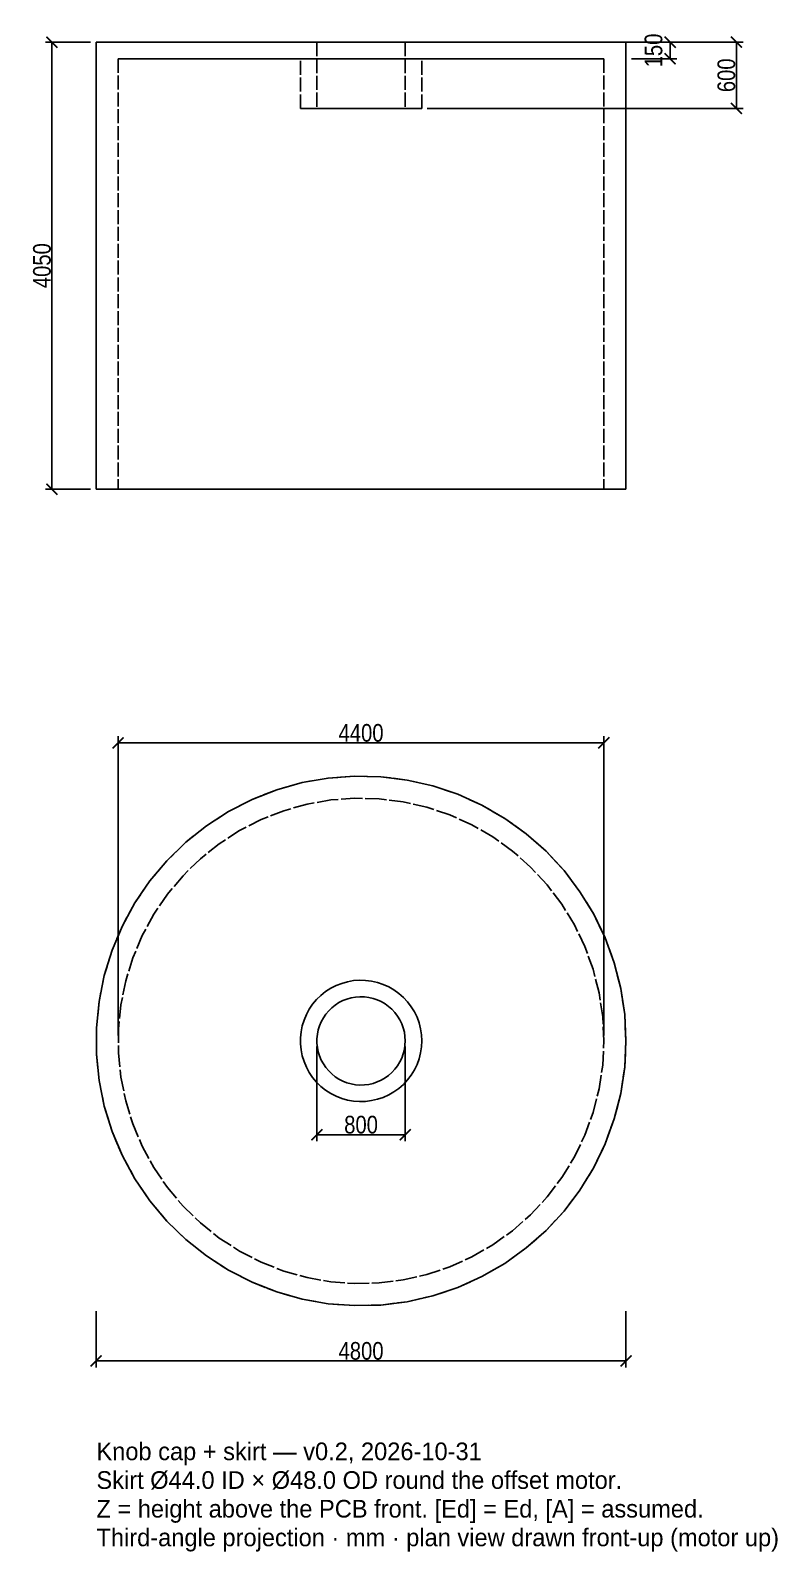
# Model space of a CAD drawing. Header units: millimetres. Extents: x -30 to 118, y -46 to 92.
# Drawn here: x -29.9 to 37.7, y -46.3 to 91.6 of the extents above; entities that cross this region are included whole.
import ezdxf

# ---------------------------------------------------------------- set-up
doc = ezdxf.new("R2010")
doc.units = ezdxf.units.MM
doc.linetypes.add('DASHED', pattern=[1.524, 1.27, -0.254])
for name, color, linetype in [('DIMS', 3, 'CONTINUOUS'), ('HIDDEN', 8, 'DASHED'), ('TEXT', 7, 'CONTINUOUS'), ('VISIBLE', 7, 'CONTINUOUS')]:
    doc.layers.add(name, color=color, linetype=linetype)
doc.styles.add('OpenSansCondensed-Light', font='OpenSansCondensed-Light.ttf')
doc.dimstyles.new('EZDXF', dxfattribs={"dimtxt": 0.25, "dimasz": 0.175, "dimexe": 0.375, "dimexo": 0.125, "dimgap": 0.1, "dimtad": 1, "dimlfac": 100, "dimzin": 12, "dimdsep": 46, "dimtxsty": 'OpenSansCondensed-Light', "dimblk": 'ARCHTICK', "dimcen": 2.5, "dimazin": 3, "dimtfac": 0.5, "dimtmove": 2, "dimatfit": 3})

# ---------------------------------------------------------------- blocks, each defined once
blk = doc.blocks.new('_ARCHTICK')
at = {"color": 0, "linetype": 'BYBLOCK', "const_width": 0.15}
blk.add_lwpolyline([(-0.5, -0.5), (0.5, 0.5)], dxfattribs=at)

msp = doc.modelspace()

# ---------------------------------------------------------------- linework, layer by layer
at = {"layer": 'HIDDEN'}
for points in [[(-24, 90.49254), (-23.2381, 90.49254), (-22.47619, 90.49254), (-21.71429, 90.49254), (-20.95238, 90.49254), (-20.19048, 90.49254), (-19.42857, 90.49254), (-18.66667, 90.49254), (-17.90476, 90.49254), (-17.14286, 90.49254), (-16.38095, 90.49254), (-15.61905, 90.49254), (-14.85714, 90.49254), (-14.09524, 90.49254), (-13.33333, 90.49254), (-12.57143, 90.49254), (-11.80952, 90.49254), (-11.04762, 90.49254), (-10.28571, 90.49254), (-9.52381, 90.49254), (-8.7619, 90.49254), (-8, 90.49254), (-7.2381, 90.49254), (-6.47619, 90.49254), (-5.71429, 90.49254), (-4.95238, 90.49254), (-4.19048, 90.49254), (-3.42857, 90.49254), (-2.66667, 90.49254), (-1.90476, 90.49254), (-1.14286, 90.49254), (-0.38095, 90.49254), (0.38095, 90.49254), (1.14286, 90.49254), (1.90476, 90.49254), (2.66667, 90.49254), (3.42857, 90.49254), (4.19048, 90.49254), (4.95238, 90.49254), (5.71429, 90.49254), (6.47619, 90.49254), (7.2381, 90.49254), (8, 90.49254), (8.7619, 90.49254), (9.52381, 90.49254), (10.28571, 90.49254), (11.04762, 90.49254), (11.80952, 90.49254), (12.57143, 90.49254), (13.33333, 90.49254), (14.09524, 90.49254), (14.85714, 90.49254), (15.61905, 90.49254), (16.38095, 90.49254), (17.14286, 90.49254), (17.90476, 90.49254), (18.66667, 90.49254), (19.42857, 90.49254), (20.19048, 90.49254), (20.95238, 90.49254), (21.71429, 90.49254), (22.47619, 90.49254), (23.2381, 90.49254), (24, 90.49254)], [(4, 90.49254), (3.87302, 90.49254), (3.74603, 90.49254), (3.61905, 90.49254), (3.49206, 90.49254), (3.36508, 90.49254), (3.2381, 90.49254), (3.11111, 90.49254), (2.98413, 90.49254), (2.85714, 90.49254), (2.73016, 90.49254), (2.60317, 90.49254), (2.47619, 90.49254), (2.34921, 90.49254), (2.22222, 90.49254), (2.09524, 90.49254), (1.96825, 90.49254), (1.84127, 90.49254), (1.71429, 90.49254), (1.5873, 90.49254), (1.46032, 90.49254), (1.33333, 90.49254), (1.20635, 90.49254), (1.07937, 90.49254), (0.95238, 90.49254), (0.8254, 90.49254), (0.69841, 90.49254), (0.57143, 90.49254), (0.44444, 90.49254), (0.31746, 90.49254), (0.19048, 90.49254), (0.06349, 90.49254), (-0.06349, 90.49254), (-0.19048, 90.49254), (-0.31746, 90.49254), (-0.44444, 90.49254), (-0.57143, 90.49254), (-0.69841, 90.49254), (-0.8254, 90.49254), (-0.95238, 90.49254), (-1.07937, 90.49254), (-1.20635, 90.49254), (-1.33333, 90.49254), (-1.46032, 90.49254), (-1.5873, 90.49254), (-1.71429, 90.49254), (-1.84127, 90.49254), (-1.96825, 90.49254), (-2.09524, 90.49254), (-2.22222, 90.49254), (-2.34921, 90.49254), (-2.47619, 90.49254), (-2.60317, 90.49254), (-2.73016, 90.49254), (-2.85714, 90.49254), (-2.98413, 90.49254), (-3.11111, 90.49254), (-3.2381, 90.49254), (-3.36508, 90.49254), (-3.49206, 90.49254), (-3.61905, 90.49254), (-3.74603, 90.49254), (-3.87302, 90.49254), (-4, 90.49254)], [(-4, 90.49254), (-3.87302, 90.49254), (-3.74603, 90.49254), (-3.61905, 90.49254), (-3.49206, 90.49254), (-3.36508, 90.49254), (-3.2381, 90.49254), (-3.11111, 90.49254), (-2.98413, 90.49254), (-2.85714, 90.49254), (-2.73016, 90.49254), (-2.60317, 90.49254), (-2.47619, 90.49254), (-2.34921, 90.49254), (-2.22222, 90.49254), (-2.09524, 90.49254), (-1.96825, 90.49254), (-1.84127, 90.49254), (-1.71429, 90.49254), (-1.5873, 90.49254), (-1.46032, 90.49254), (-1.33333, 90.49254), (-1.20635, 90.49254), (-1.07937, 90.49254), (-0.95238, 90.49254), (-0.8254, 90.49254), (-0.69841, 90.49254), (-0.57143, 90.49254), (-0.44444, 90.49254), (-0.31746, 90.49254), (-0.19048, 90.49254), (-0.06349, 90.49254), (0.06349, 90.49254), (0.19048, 90.49254), (0.31746, 90.49254), (0.44444, 90.49254), (0.57143, 90.49254), (0.69841, 90.49254), (0.8254, 90.49254), (0.95238, 90.49254), (1.07937, 90.49254), (1.20635, 90.49254), (1.33333, 90.49254), (1.46032, 90.49254), (1.5873, 90.49254), (1.71429, 90.49254), (1.84127, 90.49254), (1.96825, 90.49254), (2.09524, 90.49254), (2.22222, 90.49254), (2.34921, 90.49254), (2.47619, 90.49254), (2.60317, 90.49254), (2.73016, 90.49254), (2.85714, 90.49254), (2.98413, 90.49254), (3.11111, 90.49254), (3.2381, 90.49254), (3.36508, 90.49254), (3.49206, 90.49254), (3.61905, 90.49254), (3.74603, 90.49254), (3.87302, 90.49254), (4, 90.49254)], [(-4, 90.49254), (-4, 84.49254)], [(4, 90.49254), (4, 84.49254)], [(22, 88.99254), (21.30159, 88.99254), (20.60317, 88.99254), (19.90476, 88.99254), (19.20635, 88.99254), (18.50794, 88.99254), (17.80952, 88.99254), (17.11111, 88.99254), (16.4127, 88.99254), (15.71429, 88.99254), (15.01587, 88.99254), (14.31746, 88.99254), (13.61905, 88.99254), (12.92063, 88.99254), (12.22222, 88.99254), (11.52381, 88.99254), (10.8254, 88.99254), (10.12698, 88.99254), (9.42857, 88.99254), (8.73016, 88.99254), (8.03175, 88.99254), (7.33333, 88.99254), (6.63492, 88.99254), (5.93651, 88.99254), (5.2381, 88.99254), (4.53968, 88.99254), (3.84127, 88.99254), (3.14286, 88.99254), (2.44444, 88.99254), (1.74603, 88.99254), (1.04762, 88.99254), (0.34921, 88.99254), (-0.34921, 88.99254), (-1.04762, 88.99254), (-1.74603, 88.99254), (-2.44444, 88.99254), (-3.14286, 88.99254), (-3.84127, 88.99254), (-4.53968, 88.99254), (-5.2381, 88.99254), (-5.93651, 88.99254), (-6.63492, 88.99254), (-7.33333, 88.99254), (-8.03175, 88.99254), (-8.73016, 88.99254), (-9.42857, 88.99254), (-10.12698, 88.99254), (-10.8254, 88.99254), (-11.52381, 88.99254), (-12.22222, 88.99254), (-12.92063, 88.99254), (-13.61905, 88.99254), (-14.31746, 88.99254), (-15.01587, 88.99254), (-15.71429, 88.99254), (-16.4127, 88.99254), (-17.11111, 88.99254), (-17.80952, 88.99254), (-18.50794, 88.99254), (-19.20635, 88.99254), (-19.90476, 88.99254), (-20.60317, 88.99254), (-21.30159, 88.99254), (-22, 88.99254)], [(-22, 88.99254), (-21.30159, 88.99254), (-20.60317, 88.99254), (-19.90476, 88.99254), (-19.20635, 88.99254), (-18.50794, 88.99254), (-17.80952, 88.99254), (-17.11111, 88.99254), (-16.4127, 88.99254), (-15.71429, 88.99254), (-15.01587, 88.99254), (-14.31746, 88.99254), (-13.61905, 88.99254), (-12.92063, 88.99254), (-12.22222, 88.99254), (-11.52381, 88.99254), (-10.8254, 88.99254), (-10.12698, 88.99254), (-9.42857, 88.99254), (-8.73016, 88.99254), (-8.03175, 88.99254), (-7.33333, 88.99254), (-6.63492, 88.99254), (-5.93651, 88.99254), (-5.2381, 88.99254), (-4.53968, 88.99254), (-3.84127, 88.99254), (-3.14286, 88.99254), (-2.44444, 88.99254), (-1.74603, 88.99254), (-1.04762, 88.99254), (-0.34921, 88.99254), (0.34921, 88.99254), (1.04762, 88.99254), (1.74603, 88.99254), (2.44444, 88.99254), (3.14286, 88.99254), (3.84127, 88.99254), (4.53968, 88.99254), (5.2381, 88.99254), (5.93651, 88.99254), (6.63492, 88.99254), (7.33333, 88.99254), (8.03175, 88.99254), (8.73016, 88.99254), (9.42857, 88.99254), (10.12698, 88.99254), (10.8254, 88.99254), (11.52381, 88.99254), (12.22222, 88.99254), (12.92063, 88.99254), (13.61905, 88.99254), (14.31746, 88.99254), (15.01587, 88.99254), (15.71429, 88.99254), (16.4127, 88.99254), (17.11111, 88.99254), (17.80952, 88.99254), (18.50794, 88.99254), (19.20635, 88.99254), (19.90476, 88.99254), (20.60317, 88.99254), (21.30159, 88.99254), (22, 88.99254)], [(-22, 88.99254), (-22, 49.99254)], [(5.5, 88.99254), (5.3254, 88.99254), (5.15079, 88.99254), (4.97619, 88.99254), (4.80159, 88.99254), (4.62698, 88.99254), (4.45238, 88.99254), (4.27778, 88.99254), (4.10317, 88.99254), (3.92857, 88.99254), (3.75397, 88.99254), (3.57937, 88.99254), (3.40476, 88.99254), (3.23016, 88.99254), (3.05556, 88.99254), (2.88095, 88.99254), (2.70635, 88.99254), (2.53175, 88.99254), (2.35714, 88.99254), (2.18254, 88.99254), (2.00794, 88.99254), (1.83333, 88.99254), (1.65873, 88.99254), (1.48413, 88.99254), (1.30952, 88.99254), (1.13492, 88.99254), (0.96032, 88.99254), (0.78571, 88.99254), (0.61111, 88.99254), (0.43651, 88.99254), (0.2619, 88.99254), (0.0873, 88.99254), (-0.0873, 88.99254), (-0.2619, 88.99254), (-0.43651, 88.99254), (-0.61111, 88.99254), (-0.78571, 88.99254), (-0.96032, 88.99254), (-1.13492, 88.99254), (-1.30952, 88.99254), (-1.48413, 88.99254), (-1.65873, 88.99254), (-1.83333, 88.99254), (-2.00794, 88.99254), (-2.18254, 88.99254), (-2.35714, 88.99254), (-2.53175, 88.99254), (-2.70635, 88.99254), (-2.88095, 88.99254), (-3.05556, 88.99254), (-3.23016, 88.99254), (-3.40476, 88.99254), (-3.57937, 88.99254), (-3.75397, 88.99254), (-3.92857, 88.99254), (-4.10317, 88.99254), (-4.27778, 88.99254), (-4.45238, 88.99254), (-4.62698, 88.99254), (-4.80159, 88.99254), (-4.97619, 88.99254), (-5.15079, 88.99254), (-5.3254, 88.99254), (-5.5, 88.99254)], [(-5.5, 88.99254), (-5.3254, 88.99254), (-5.15079, 88.99254), (-4.97619, 88.99254), (-4.80159, 88.99254), (-4.62698, 88.99254), (-4.45238, 88.99254), (-4.27778, 88.99254), (-4.10317, 88.99254), (-3.92857, 88.99254), (-3.75397, 88.99254), (-3.57937, 88.99254), (-3.40476, 88.99254), (-3.23016, 88.99254), (-3.05556, 88.99254), (-2.88095, 88.99254), (-2.70635, 88.99254), (-2.53175, 88.99254), (-2.35714, 88.99254), (-2.18254, 88.99254), (-2.00794, 88.99254), (-1.83333, 88.99254), (-1.65873, 88.99254), (-1.48413, 88.99254), (-1.30952, 88.99254), (-1.13492, 88.99254), (-0.96032, 88.99254), (-0.78571, 88.99254), (-0.61111, 88.99254), (-0.43651, 88.99254), (-0.2619, 88.99254), (-0.0873, 88.99254), (0.0873, 88.99254), (0.2619, 88.99254), (0.43651, 88.99254), (0.61111, 88.99254), (0.78571, 88.99254), (0.96032, 88.99254), (1.13492, 88.99254), (1.30952, 88.99254), (1.48413, 88.99254), (1.65873, 88.99254), (1.83333, 88.99254), (2.00794, 88.99254), (2.18254, 88.99254), (2.35714, 88.99254), (2.53175, 88.99254), (2.70635, 88.99254), (2.88095, 88.99254), (3.05556, 88.99254), (3.23016, 88.99254), (3.40476, 88.99254), (3.57937, 88.99254), (3.75397, 88.99254), (3.92857, 88.99254), (4.10317, 88.99254), (4.27778, 88.99254), (4.45238, 88.99254), (4.62698, 88.99254), (4.80159, 88.99254), (4.97619, 88.99254), (5.15079, 88.99254), (5.3254, 88.99254), (5.5, 88.99254)], [(-5.5, 84.49254), (-5.5, 88.99254)], [(5.5, 84.49254), (5.5, 88.99254)], [(22, 88.99254), (22, 49.99254)], [(5.5, 84.49254), (5.3254, 84.49254), (5.15079, 84.49254), (4.97619, 84.49254), (4.80159, 84.49254), (4.62698, 84.49254), (4.45238, 84.49254), (4.27778, 84.49254), (4.10317, 84.49254), (3.92857, 84.49254), (3.75397, 84.49254), (3.57937, 84.49254), (3.40476, 84.49254), (3.23016, 84.49254), (3.05556, 84.49254), (2.88095, 84.49254), (2.70635, 84.49254), (2.53175, 84.49254), (2.35714, 84.49254), (2.18254, 84.49254), (2.00794, 84.49254), (1.83333, 84.49254), (1.65873, 84.49254), (1.48413, 84.49254), (1.30952, 84.49254), (1.13492, 84.49254), (0.96032, 84.49254), (0.78571, 84.49254), (0.61111, 84.49254), (0.43651, 84.49254), (0.2619, 84.49254), (0.0873, 84.49254), (-0.0873, 84.49254), (-0.2619, 84.49254), (-0.43651, 84.49254), (-0.61111, 84.49254), (-0.78571, 84.49254), (-0.96032, 84.49254), (-1.13492, 84.49254), (-1.30952, 84.49254), (-1.48413, 84.49254), (-1.65873, 84.49254), (-1.83333, 84.49254), (-2.00794, 84.49254), (-2.18254, 84.49254), (-2.35714, 84.49254), (-2.53175, 84.49254), (-2.70635, 84.49254), (-2.88095, 84.49254), (-3.05556, 84.49254), (-3.23016, 84.49254), (-3.40476, 84.49254), (-3.57937, 84.49254), (-3.75397, 84.49254), (-3.92857, 84.49254), (-4.10317, 84.49254), (-4.27778, 84.49254), (-4.45238, 84.49254), (-4.62698, 84.49254), (-4.80159, 84.49254), (-4.97619, 84.49254), (-5.15079, 84.49254), (-5.3254, 84.49254), (-5.5, 84.49254)], [(-5.5, 84.49254), (-5.3254, 84.49254), (-5.15079, 84.49254), (-4.97619, 84.49254), (-4.80159, 84.49254), (-4.62698, 84.49254), (-4.45238, 84.49254), (-4.27778, 84.49254), (-4.10317, 84.49254), (-3.92857, 84.49254), (-3.75397, 84.49254), (-3.57937, 84.49254), (-3.40476, 84.49254), (-3.23016, 84.49254), (-3.05556, 84.49254), (-2.88095, 84.49254), (-2.70635, 84.49254), (-2.53175, 84.49254), (-2.35714, 84.49254), (-2.18254, 84.49254), (-2.00794, 84.49254), (-1.83333, 84.49254), (-1.65873, 84.49254), (-1.48413, 84.49254), (-1.30952, 84.49254), (-1.13492, 84.49254), (-0.96032, 84.49254), (-0.78571, 84.49254), (-0.61111, 84.49254), (-0.43651, 84.49254), (-0.2619, 84.49254), (-0.0873, 84.49254), (0.0873, 84.49254), (0.2619, 84.49254), (0.43651, 84.49254), (0.61111, 84.49254), (0.78571, 84.49254), (0.96032, 84.49254), (1.13492, 84.49254), (1.30952, 84.49254), (1.48413, 84.49254), (1.65873, 84.49254), (1.83333, 84.49254), (2.00794, 84.49254), (2.18254, 84.49254), (2.35714, 84.49254), (2.53175, 84.49254), (2.70635, 84.49254), (2.88095, 84.49254), (3.05556, 84.49254), (3.23016, 84.49254), (3.40476, 84.49254), (3.57937, 84.49254), (3.75397, 84.49254), (3.92857, 84.49254), (4.10317, 84.49254), (4.27778, 84.49254), (4.45238, 84.49254), (4.62698, 84.49254), (4.80159, 84.49254), (4.97619, 84.49254), (5.15079, 84.49254), (5.3254, 84.49254), (5.5, 84.49254)], [(4, 84.49254), (3.87302, 84.49254), (3.74603, 84.49254), (3.61905, 84.49254), (3.49206, 84.49254), (3.36508, 84.49254), (3.2381, 84.49254), (3.11111, 84.49254), (2.98413, 84.49254), (2.85714, 84.49254), (2.73016, 84.49254), (2.60317, 84.49254), (2.47619, 84.49254), (2.34921, 84.49254), (2.22222, 84.49254), (2.09524, 84.49254), (1.96825, 84.49254), (1.84127, 84.49254), (1.71429, 84.49254), (1.5873, 84.49254), (1.46032, 84.49254), (1.33333, 84.49254), (1.20635, 84.49254), (1.07937, 84.49254), (0.95238, 84.49254), (0.8254, 84.49254), (0.69841, 84.49254), (0.57143, 84.49254), (0.44444, 84.49254), (0.31746, 84.49254), (0.19048, 84.49254), (0.06349, 84.49254), (-0.06349, 84.49254), (-0.19048, 84.49254), (-0.31746, 84.49254), (-0.44444, 84.49254), (-0.57143, 84.49254), (-0.69841, 84.49254), (-0.8254, 84.49254), (-0.95238, 84.49254), (-1.07937, 84.49254), (-1.20635, 84.49254), (-1.33333, 84.49254), (-1.46032, 84.49254), (-1.5873, 84.49254), (-1.71429, 84.49254), (-1.84127, 84.49254), (-1.96825, 84.49254), (-2.09524, 84.49254), (-2.22222, 84.49254), (-2.34921, 84.49254), (-2.47619, 84.49254), (-2.60317, 84.49254), (-2.73016, 84.49254), (-2.85714, 84.49254), (-2.98413, 84.49254), (-3.11111, 84.49254), (-3.2381, 84.49254), (-3.36508, 84.49254), (-3.49206, 84.49254), (-3.61905, 84.49254), (-3.74603, 84.49254), (-3.87302, 84.49254), (-4, 84.49254)], [(-4, 84.49254), (-3.87302, 84.49254), (-3.74603, 84.49254), (-3.61905, 84.49254), (-3.49206, 84.49254), (-3.36508, 84.49254), (-3.2381, 84.49254), (-3.11111, 84.49254), (-2.98413, 84.49254), (-2.85714, 84.49254), (-2.73016, 84.49254), (-2.60317, 84.49254), (-2.47619, 84.49254), (-2.34921, 84.49254), (-2.22222, 84.49254), (-2.09524, 84.49254), (-1.96825, 84.49254), (-1.84127, 84.49254), (-1.71429, 84.49254), (-1.5873, 84.49254), (-1.46032, 84.49254), (-1.33333, 84.49254), (-1.20635, 84.49254), (-1.07937, 84.49254), (-0.95238, 84.49254), (-0.8254, 84.49254), (-0.69841, 84.49254), (-0.57143, 84.49254), (-0.44444, 84.49254), (-0.31746, 84.49254), (-0.19048, 84.49254), (-0.06349, 84.49254), (0.06349, 84.49254), (0.19048, 84.49254), (0.31746, 84.49254), (0.44444, 84.49254), (0.57143, 84.49254), (0.69841, 84.49254), (0.8254, 84.49254), (0.95238, 84.49254), (1.07937, 84.49254), (1.20635, 84.49254), (1.33333, 84.49254), (1.46032, 84.49254), (1.5873, 84.49254), (1.71429, 84.49254), (1.84127, 84.49254), (1.96825, 84.49254), (2.09524, 84.49254), (2.22222, 84.49254), (2.34921, 84.49254), (2.47619, 84.49254), (2.60317, 84.49254), (2.73016, 84.49254), (2.85714, 84.49254), (2.98413, 84.49254), (3.11111, 84.49254), (3.2381, 84.49254), (3.36508, 84.49254), (3.49206, 84.49254), (3.61905, 84.49254), (3.74603, 84.49254), (3.87302, 84.49254), (4, 84.49254)], [(-24, 49.99254), (-23.2381, 49.99254), (-22.47619, 49.99254), (-21.71429, 49.99254), (-20.95238, 49.99254), (-20.19048, 49.99254), (-19.42857, 49.99254), (-18.66667, 49.99254), (-17.90476, 49.99254), (-17.14286, 49.99254), (-16.38095, 49.99254), (-15.61905, 49.99254), (-14.85714, 49.99254), (-14.09524, 49.99254), (-13.33333, 49.99254), (-12.57143, 49.99254), (-11.80952, 49.99254), (-11.04762, 49.99254), (-10.28571, 49.99254), (-9.52381, 49.99254), (-8.7619, 49.99254), (-8, 49.99254), (-7.2381, 49.99254), (-6.47619, 49.99254), (-5.71429, 49.99254), (-4.95238, 49.99254), (-4.19048, 49.99254), (-3.42857, 49.99254), (-2.66667, 49.99254), (-1.90476, 49.99254), (-1.14286, 49.99254), (-0.38095, 49.99254), (0.38095, 49.99254), (1.14286, 49.99254), (1.90476, 49.99254), (2.66667, 49.99254), (3.42857, 49.99254), (4.19048, 49.99254), (4.95238, 49.99254), (5.71429, 49.99254), (6.47619, 49.99254), (7.2381, 49.99254), (8, 49.99254), (8.7619, 49.99254), (9.52381, 49.99254), (10.28571, 49.99254), (11.04762, 49.99254), (11.80952, 49.99254), (12.57143, 49.99254), (13.33333, 49.99254), (14.09524, 49.99254), (14.85714, 49.99254), (15.61905, 49.99254), (16.38095, 49.99254), (17.14286, 49.99254), (17.90476, 49.99254), (18.66667, 49.99254), (19.42857, 49.99254), (20.19048, 49.99254), (20.95238, 49.99254), (21.71429, 49.99254), (22.47619, 49.99254), (23.2381, 49.99254), (24, 49.99254)], [(22, 49.99254), (21.30159, 49.99254), (20.60317, 49.99254), (19.90476, 49.99254), (19.20635, 49.99254), (18.50794, 49.99254), (17.80952, 49.99254), (17.11111, 49.99254), (16.4127, 49.99254), (15.71429, 49.99254), (15.01587, 49.99254), (14.31746, 49.99254), (13.61905, 49.99254), (12.92063, 49.99254), (12.22222, 49.99254), (11.52381, 49.99254), (10.8254, 49.99254), (10.12698, 49.99254), (9.42857, 49.99254), (8.73016, 49.99254), (8.03175, 49.99254), (7.33333, 49.99254), (6.63492, 49.99254), (5.93651, 49.99254), (5.2381, 49.99254), (4.53968, 49.99254), (3.84127, 49.99254), (3.14286, 49.99254), (2.44444, 49.99254), (1.74603, 49.99254), (1.04762, 49.99254), (0.34921, 49.99254), (-0.34921, 49.99254), (-1.04762, 49.99254), (-1.74603, 49.99254), (-2.44444, 49.99254), (-3.14286, 49.99254), (-3.84127, 49.99254), (-4.53968, 49.99254), (-5.2381, 49.99254), (-5.93651, 49.99254), (-6.63492, 49.99254), (-7.33333, 49.99254), (-8.03175, 49.99254), (-8.73016, 49.99254), (-9.42857, 49.99254), (-10.12698, 49.99254), (-10.8254, 49.99254), (-11.52381, 49.99254), (-12.22222, 49.99254), (-12.92063, 49.99254), (-13.61905, 49.99254), (-14.31746, 49.99254), (-15.01587, 49.99254), (-15.71429, 49.99254), (-16.4127, 49.99254), (-17.11111, 49.99254), (-17.80952, 49.99254), (-18.50794, 49.99254), (-19.20635, 49.99254), (-19.90476, 49.99254), (-20.60317, 49.99254), (-21.30159, 49.99254), (-22, 49.99254)], [(-22, 49.99254), (-21.30159, 49.99254), (-20.60317, 49.99254), (-19.90476, 49.99254), (-19.20635, 49.99254), (-18.50794, 49.99254), (-17.80952, 49.99254), (-17.11111, 49.99254), (-16.4127, 49.99254), (-15.71429, 49.99254), (-15.01587, 49.99254), (-14.31746, 49.99254), (-13.61905, 49.99254), (-12.92063, 49.99254), (-12.22222, 49.99254), (-11.52381, 49.99254), (-10.8254, 49.99254), (-10.12698, 49.99254), (-9.42857, 49.99254), (-8.73016, 49.99254), (-8.03175, 49.99254), (-7.33333, 49.99254), (-6.63492, 49.99254), (-5.93651, 49.99254), (-5.2381, 49.99254), (-4.53968, 49.99254), (-3.84127, 49.99254), (-3.14286, 49.99254), (-2.44444, 49.99254), (-1.74603, 49.99254), (-1.04762, 49.99254), (-0.34921, 49.99254), (0.34921, 49.99254), (1.04762, 49.99254), (1.74603, 49.99254), (2.44444, 49.99254), (3.14286, 49.99254), (3.84127, 49.99254), (4.53968, 49.99254), (5.2381, 49.99254), (5.93651, 49.99254), (6.63492, 49.99254), (7.33333, 49.99254), (8.03175, 49.99254), (8.73016, 49.99254), (9.42857, 49.99254), (10.12698, 49.99254), (10.8254, 49.99254), (11.52381, 49.99254), (12.22222, 49.99254), (12.92063, 49.99254), (13.61905, 49.99254), (14.31746, 49.99254), (15.01587, 49.99254), (15.71429, 49.99254), (16.4127, 49.99254), (17.11111, 49.99254), (17.80952, 49.99254), (18.50794, 49.99254), (19.20635, 49.99254), (19.90476, 49.99254), (20.60317, 49.99254), (21.30159, 49.99254), (22, 49.99254)], [(24, 0), (23.88074, 2.38963), (23.52414, 4.75551), (22.93375, 7.07412), (22.11543, 9.32244), (21.07732, 11.4781), (19.82973, 13.51968), (18.38507, 15.4269), (16.75768, 17.1808), (14.96376, 18.76396), (13.02111, 20.16062), (10.94906, 21.35692), (8.76818, 22.34097), (6.50017, 23.10298), (4.16756, 23.63539), (1.79352, 23.93289), (-0.59834, 23.99254), (-2.98425, 23.81374), (-5.3405, 23.39827), (-7.64368, 22.75026), (-9.87089, 21.87614), (-12, 20.78461), (-14.00985, 19.48651), (-15.88046, 17.99475), (-17.59324, 16.32415), (-19.13118, 14.49131), (-20.47898, 12.51444), (-21.62325, 10.41321), (-22.55262, 8.20848), (-23.25785, 5.92218), (-23.73194, 3.57701), (-23.97017, 1.1963), (-23.97017, -1.1963), (-23.73194, -3.57701), (-23.25785, -5.92218), (-22.55262, -8.20848), (-21.62325, -10.41321), (-20.47898, -12.51444), (-19.13118, -14.49131), (-17.59324, -16.32415), (-15.88046, -17.99475), (-14.00985, -19.48651), (-12, -20.78461), (-9.87089, -21.87614), (-7.64368, -22.75026), (-5.3405, -23.39827), (-2.98425, -23.81374), (-0.59834, -23.99254), (1.79352, -23.93289), (4.16756, -23.63539), (6.50017, -23.10298), (8.76818, -22.34097), (10.94906, -21.35692), (13.02111, -20.16062), (14.96376, -18.76396), (16.75768, -17.1808), (18.38507, -15.4269), (19.82973, -13.51968), (21.07732, -11.4781), (22.11543, -9.32244), (22.93375, -7.07412), (23.52414, -4.75551), (23.88074, -2.38963), (24, 0)], [(22, 0), (21.89068, 2.19049), (21.56379, 4.35922), (21.0226, 6.48461), (20.27248, 8.54557), (19.32087, 10.52159), (18.17725, 12.39304), (16.85298, 14.14133), (15.36121, 15.74907), (13.71678, 17.20029), (11.93602, 18.48057), (10.03663, 19.57718), (8.0375, 20.47922), (5.95849, 21.17773), (3.82026, 21.66577), (1.64406, 21.93848), (-0.54848, 21.99316), (-2.73556, 21.82926), (-4.89546, 21.44841), (-7.00671, 20.8544), (-9.04832, 20.05313), (-11, 19.05256), (-12.84236, 17.86264), (-14.55709, 16.49519), (-16.12714, 14.9638), (-17.53692, 13.2837), (-18.7724, 11.47157), (-19.82132, 9.54544), (-20.67324, 7.52444), (-21.3197, 5.42866), (-21.75428, 3.27893), (-21.97265, 1.09661), (-21.97265, -1.09661), (-21.75428, -3.27893), (-21.3197, -5.42866), (-20.67324, -7.52444), (-19.82132, -9.54544), (-18.7724, -11.47157), (-17.53692, -13.2837), (-16.12714, -14.9638), (-14.55709, -16.49519), (-12.84236, -17.86264), (-11, -19.05256), (-9.04832, -20.05313), (-7.00671, -20.8544), (-4.89546, -21.44841), (-2.73556, -21.82926), (-0.54848, -21.99316), (1.64406, -21.93848), (3.82026, -21.66577), (5.95849, -21.17773), (8.0375, -20.47922), (10.03663, -19.57718), (11.93602, -18.48057), (13.71678, -17.20029), (15.36121, -15.74907), (16.85298, -14.14133), (18.17725, -12.39304), (19.32087, -10.52159), (20.27248, -8.54557), (21.0226, -6.48461), (21.56379, -4.35922), (21.89068, -2.19049), (22, 0)], [(22, 0), (21.89068, 2.19049), (21.56379, 4.35922), (21.0226, 6.48461), (20.27248, 8.54557), (19.32087, 10.52159), (18.17725, 12.39304), (16.85298, 14.14133), (15.36121, 15.74907), (13.71678, 17.20029), (11.93602, 18.48057), (10.03663, 19.57718), (8.0375, 20.47922), (5.95849, 21.17773), (3.82026, 21.66577), (1.64406, 21.93848), (-0.54848, 21.99316), (-2.73556, 21.82926), (-4.89546, 21.44841), (-7.00671, 20.8544), (-9.04832, 20.05313), (-11, 19.05256), (-12.84236, 17.86264), (-14.55709, 16.49519), (-16.12714, 14.9638), (-17.53692, 13.2837), (-18.7724, 11.47157), (-19.82132, 9.54544), (-20.67324, 7.52444), (-21.3197, 5.42866), (-21.75428, 3.27893), (-21.97265, 1.09661), (-21.97265, -1.09661), (-21.75428, -3.27893), (-21.3197, -5.42866), (-20.67324, -7.52444), (-19.82132, -9.54544), (-18.7724, -11.47157), (-17.53692, -13.2837), (-16.12714, -14.9638), (-14.55709, -16.49519), (-12.84236, -17.86264), (-11, -19.05256), (-9.04832, -20.05313), (-7.00671, -20.8544), (-4.89546, -21.44841), (-2.73556, -21.82926), (-0.54848, -21.99316), (1.64406, -21.93848), (3.82026, -21.66577), (5.95849, -21.17773), (8.0375, -20.47922), (10.03663, -19.57718), (11.93602, -18.48057), (13.71678, -17.20029), (15.36121, -15.74907), (16.85298, -14.14133), (18.17725, -12.39304), (19.32087, -10.52159), (20.27248, -8.54557), (21.0226, -6.48461), (21.56379, -4.35922), (21.89068, -2.19049), (22, 0)], [(5.5, 0), (5.47267, 0.54762), (5.39095, 1.0898), (5.25565, 1.62115), (5.06812, 2.13639), (4.83022, 2.6304), (4.54431, 3.09826), (4.21324, 3.53533), (3.8403, 3.93727), (3.42919, 4.30007), (2.984, 4.62014), (2.50916, 4.89429), (2.00938, 5.11981), (1.48962, 5.29443), (0.95506, 5.41644), (0.41102, 5.48462), (-0.13712, 5.49829), (-0.68389, 5.45732), (-1.22387, 5.3621), (-1.75168, 5.2136), (-2.26208, 5.01328), (-2.75, 4.76314), (-3.21059, 4.46566), (-3.63927, 4.1238), (-4.03179, 3.74095), (-4.38423, 3.32092), (-4.6931, 2.86789), (-4.95533, 2.38636), (-5.16831, 1.88111), (-5.32993, 1.35717), (-5.43857, 0.81973), (-5.49316, 0.27415), (-5.49316, -0.27415), (-5.43857, -0.81973), (-5.32993, -1.35717), (-5.16831, -1.88111), (-4.95533, -2.38636), (-4.6931, -2.86789), (-4.38423, -3.32092), (-4.03179, -3.74095), (-3.63927, -4.1238), (-3.21059, -4.46566), (-2.75, -4.76314), (-2.26208, -5.01328), (-1.75168, -5.2136), (-1.22387, -5.3621), (-0.68389, -5.45732), (-0.13712, -5.49829), (0.41102, -5.48462), (0.95506, -5.41644), (1.48962, -5.29443), (2.00938, -5.11981), (2.50916, -4.89429), (2.984, -4.62014), (3.42919, -4.30007), (3.8403, -3.93727), (4.21324, -3.53533), (4.54431, -3.09826), (4.83022, -2.6304), (5.06812, -2.13639), (5.25565, -1.62115), (5.39095, -1.0898), (5.47267, -0.54762), (5.5, 0)], [(5.5, 0), (5.47267, 0.54762), (5.39095, 1.0898), (5.25565, 1.62115), (5.06812, 2.13639), (4.83022, 2.6304), (4.54431, 3.09826), (4.21324, 3.53533), (3.8403, 3.93727), (3.42919, 4.30007), (2.984, 4.62014), (2.50916, 4.89429), (2.00938, 5.11981), (1.48962, 5.29443), (0.95506, 5.41644), (0.41102, 5.48462), (-0.13712, 5.49829), (-0.68389, 5.45732), (-1.22387, 5.3621), (-1.75168, 5.2136), (-2.26208, 5.01328), (-2.75, 4.76314), (-3.21059, 4.46566), (-3.63927, 4.1238), (-4.03179, 3.74095), (-4.38423, 3.32092), (-4.6931, 2.86789), (-4.95533, 2.38636), (-5.16831, 1.88111), (-5.32993, 1.35717), (-5.43857, 0.81973), (-5.49316, 0.27415), (-5.49316, -0.27415), (-5.43857, -0.81973), (-5.32993, -1.35717), (-5.16831, -1.88111), (-4.95533, -2.38636), (-4.6931, -2.86789), (-4.38423, -3.32092), (-4.03179, -3.74095), (-3.63927, -4.1238), (-3.21059, -4.46566), (-2.75, -4.76314), (-2.26208, -5.01328), (-1.75168, -5.2136), (-1.22387, -5.3621), (-0.68389, -5.45732), (-0.13712, -5.49829), (0.41102, -5.48462), (0.95506, -5.41644), (1.48962, -5.29443), (2.00938, -5.11981), (2.50916, -4.89429), (2.984, -4.62014), (3.42919, -4.30007), (3.8403, -3.93727), (4.21324, -3.53533), (4.54431, -3.09826), (4.83022, -2.6304), (5.06812, -2.13639), (5.25565, -1.62115), (5.39095, -1.0898), (5.47267, -0.54762), (5.5, 0)], [(4, 0), (3.98012, 0.39827), (3.92069, 0.79258), (3.82229, 1.17902), (3.6859, 1.55374), (3.51289, 1.91302), (3.30496, 2.25328), (3.06418, 2.57115), (2.79295, 2.86347), (2.49396, 3.12733), (2.17019, 3.3601), (1.82484, 3.55949), (1.46136, 3.72349), (1.08336, 3.8505), (0.69459, 3.93923), (0.29892, 3.98882), (-0.09972, 3.99876), (-0.49737, 3.96896), (-0.89008, 3.89971), (-1.27395, 3.79171), (-1.64515, 3.64602), (-2, 3.4641), (-2.33497, 3.24775), (-2.64674, 2.99912), (-2.93221, 2.72069), (-3.18853, 2.41522), (-3.41316, 2.08574), (-3.60388, 1.73553), (-3.75877, 1.36808), (-3.87631, 0.98703), (-3.95532, 0.59617), (-3.99503, 0.19938), (-3.99503, -0.19938), (-3.95532, -0.59617), (-3.87631, -0.98703), (-3.75877, -1.36808), (-3.60388, -1.73553), (-3.41316, -2.08574), (-3.18853, -2.41522), (-2.93221, -2.72069), (-2.64674, -2.99912), (-2.33497, -3.24775), (-2, -3.4641), (-1.64515, -3.64602), (-1.27395, -3.79171), (-0.89008, -3.89971), (-0.49737, -3.96896), (-0.09972, -3.99876), (0.29892, -3.98882), (0.69459, -3.93923), (1.08336, -3.8505), (1.46136, -3.72349), (1.82484, -3.55949), (2.17019, -3.3601), (2.49396, -3.12733), (2.79295, -2.86347), (3.06418, -2.57115), (3.30496, -2.25328), (3.51289, -1.91302), (3.6859, -1.55374), (3.82229, -1.17902), (3.92069, -0.79258), (3.98012, -0.39827), (4, 0)]]:
    msp.add_lwpolyline(points, dxfattribs=at)
at = {"layer": 'VISIBLE'}
for points in [[(24, 90.49254), (23.2381, 90.49254), (22.47619, 90.49254), (21.71429, 90.49254), (20.95238, 90.49254), (20.19048, 90.49254), (19.42857, 90.49254), (18.66667, 90.49254), (17.90476, 90.49254), (17.14286, 90.49254), (16.38095, 90.49254), (15.61905, 90.49254), (14.85714, 90.49254), (14.09524, 90.49254), (13.33333, 90.49254), (12.57143, 90.49254), (11.80952, 90.49254), (11.04762, 90.49254), (10.28571, 90.49254), (9.52381, 90.49254), (8.7619, 90.49254), (8, 90.49254), (7.2381, 90.49254), (6.47619, 90.49254), (5.71429, 90.49254), (4.95238, 90.49254), (4.19048, 90.49254), (3.42857, 90.49254), (2.66667, 90.49254), (1.90476, 90.49254), (1.14286, 90.49254), (0.38095, 90.49254), (-0.38095, 90.49254), (-1.14286, 90.49254), (-1.90476, 90.49254), (-2.66667, 90.49254), (-3.42857, 90.49254), (-4.19048, 90.49254), (-4.95238, 90.49254), (-5.71429, 90.49254), (-6.47619, 90.49254), (-7.2381, 90.49254), (-8, 90.49254), (-8.7619, 90.49254), (-9.52381, 90.49254), (-10.28571, 90.49254), (-11.04762, 90.49254), (-11.80952, 90.49254), (-12.57143, 90.49254), (-13.33333, 90.49254), (-14.09524, 90.49254), (-14.85714, 90.49254), (-15.61905, 90.49254), (-16.38095, 90.49254), (-17.14286, 90.49254), (-17.90476, 90.49254), (-18.66667, 90.49254), (-19.42857, 90.49254), (-20.19048, 90.49254), (-20.95238, 90.49254), (-21.71429, 90.49254), (-22.47619, 90.49254), (-23.2381, 90.49254), (-24, 90.49254)], [(-24, 49.99254), (-24, 90.49254)], [(24, 49.99254), (24, 90.49254)], [(24, 49.99254), (23.2381, 49.99254), (22.47619, 49.99254), (21.71429, 49.99254), (20.95238, 49.99254), (20.19048, 49.99254), (19.42857, 49.99254), (18.66667, 49.99254), (17.90476, 49.99254), (17.14286, 49.99254), (16.38095, 49.99254), (15.61905, 49.99254), (14.85714, 49.99254), (14.09524, 49.99254), (13.33333, 49.99254), (12.57143, 49.99254), (11.80952, 49.99254), (11.04762, 49.99254), (10.28571, 49.99254), (9.52381, 49.99254), (8.7619, 49.99254), (8, 49.99254), (7.2381, 49.99254), (6.47619, 49.99254), (5.71429, 49.99254), (4.95238, 49.99254), (4.19048, 49.99254), (3.42857, 49.99254), (2.66667, 49.99254), (1.90476, 49.99254), (1.14286, 49.99254), (0.38095, 49.99254), (-0.38095, 49.99254), (-1.14286, 49.99254), (-1.90476, 49.99254), (-2.66667, 49.99254), (-3.42857, 49.99254), (-4.19048, 49.99254), (-4.95238, 49.99254), (-5.71429, 49.99254), (-6.47619, 49.99254), (-7.2381, 49.99254), (-8, 49.99254), (-8.7619, 49.99254), (-9.52381, 49.99254), (-10.28571, 49.99254), (-11.04762, 49.99254), (-11.80952, 49.99254), (-12.57143, 49.99254), (-13.33333, 49.99254), (-14.09524, 49.99254), (-14.85714, 49.99254), (-15.61905, 49.99254), (-16.38095, 49.99254), (-17.14286, 49.99254), (-17.90476, 49.99254), (-18.66667, 49.99254), (-19.42857, 49.99254), (-20.19048, 49.99254), (-20.95238, 49.99254), (-21.71429, 49.99254), (-22.47619, 49.99254), (-23.2381, 49.99254), (-24, 49.99254)], [(24, 0), (23.88074, 2.38963), (23.52414, 4.75551), (22.93375, 7.07412), (22.11543, 9.32244), (21.07732, 11.4781), (19.82973, 13.51968), (18.38507, 15.4269), (16.75768, 17.1808), (14.96376, 18.76396), (13.02111, 20.16062), (10.94906, 21.35692), (8.76818, 22.34097), (6.50017, 23.10298), (4.16756, 23.63539), (1.79352, 23.93289), (-0.59834, 23.99254), (-2.98425, 23.81374), (-5.3405, 23.39827), (-7.64368, 22.75026), (-9.87089, 21.87614), (-12, 20.78461), (-14.00985, 19.48651), (-15.88046, 17.99475), (-17.59324, 16.32415), (-19.13118, 14.49131), (-20.47898, 12.51444), (-21.62325, 10.41321), (-22.55262, 8.20848), (-23.25785, 5.92218), (-23.73194, 3.57701), (-23.97017, 1.1963), (-23.97017, -1.1963), (-23.73194, -3.57701), (-23.25785, -5.92218), (-22.55262, -8.20848), (-21.62325, -10.41321), (-20.47898, -12.51444), (-19.13118, -14.49131), (-17.59324, -16.32415), (-15.88046, -17.99475), (-14.00985, -19.48651), (-12, -20.78461), (-9.87089, -21.87614), (-7.64368, -22.75026), (-5.3405, -23.39827), (-2.98425, -23.81374), (-0.59834, -23.99254), (1.79352, -23.93289), (4.16756, -23.63539), (6.50017, -23.10298), (8.76818, -22.34097), (10.94906, -21.35692), (13.02111, -20.16062), (14.96376, -18.76396), (16.75768, -17.1808), (18.38507, -15.4269), (19.82973, -13.51968), (21.07732, -11.4781), (22.11543, -9.32244), (22.93375, -7.07412), (23.52414, -4.75551), (23.88074, -2.38963), (24, 0)], [(4, 0), (3.98012, 0.39827), (3.92069, 0.79258), (3.82229, 1.17902), (3.6859, 1.55374), (3.51289, 1.91302), (3.30496, 2.25328), (3.06418, 2.57115), (2.79295, 2.86347), (2.49396, 3.12733), (2.17019, 3.3601), (1.82484, 3.55949), (1.46136, 3.72349), (1.08336, 3.8505), (0.69459, 3.93923), (0.29892, 3.98882), (-0.09972, 3.99876), (-0.49737, 3.96896), (-0.89008, 3.89971), (-1.27395, 3.79171), (-1.64515, 3.64602), (-2, 3.4641), (-2.33497, 3.24775), (-2.64674, 2.99912), (-2.93221, 2.72069), (-3.18853, 2.41522), (-3.41316, 2.08574), (-3.60388, 1.73553), (-3.75877, 1.36808), (-3.87631, 0.98703), (-3.95532, 0.59617), (-3.99503, 0.19938), (-3.99503, -0.19938), (-3.95532, -0.59617), (-3.87631, -0.98703), (-3.75877, -1.36808), (-3.60388, -1.73553), (-3.41316, -2.08574), (-3.18853, -2.41522), (-2.93221, -2.72069), (-2.64674, -2.99912), (-2.33497, -3.24775), (-2, -3.4641), (-1.64515, -3.64602), (-1.27395, -3.79171), (-0.89008, -3.89971), (-0.49737, -3.96896), (-0.09972, -3.99876), (0.29892, -3.98882), (0.69459, -3.93923), (1.08336, -3.8505), (1.46136, -3.72349), (1.82484, -3.55949), (2.17019, -3.3601), (2.49396, -3.12733), (2.79295, -2.86347), (3.06418, -2.57115), (3.30496, -2.25328), (3.51289, -1.91302), (3.6859, -1.55374), (3.82229, -1.17902), (3.92069, -0.79258), (3.98012, -0.39827), (4, 0)]]:
    msp.add_lwpolyline(points, dxfattribs=at)

# ---------------------------------------------------------------- texts
at = {"layer": 'TEXT'}
for s, p in [('Knob cap + skirt — v0.2, 2026-10-31', (-23.97017, -37.99254)), ('Skirt Ø44.0 ID × Ø48.0 OD round the offset motor.', (-23.97017, -40.59254)), ('Z = height above the PCB front. [Ed] = Ed, [A] = assumed.', (-23.97017, -43.19254)), ('Third-angle projection · mm · plan view drawn front-up (motor up)', (-23.97017, -45.79254))]:
    msp.add_text(s, height=1.6, dxfattribs=at).set_placement(p)

# ---------------------------------------------------------------- dimensions: what is measured, and where the dimension line sits
at = {"layer": 'DIMS'}
for base, p1, p2 in [((-28, 49.99254), (-24, 49.99254), (-24, 90.49254)), ((34, 84.49254), (5.5, 84.49254), (5.5, 90.49254)), ((28, 88.99254), (24, 88.99254), (24, 90.49254))]:
    msp.add_linear_dim(base=base, p1=p1, p2=p2, angle=90, dimstyle='EZDXF', override={"dimtxt": 1.6, "dimasz": 1, "dimexe": 0.6, "dimexo": 0.5, "dimdec": 2}, dxfattribs=at).render()
for base, p1, p2 in [((-22, 27), (-22, 0), (22, 0)), ((-4, -8.5), (-4, 0), (4, 0)), ((-24, -29), (-24, -24), (24, -24))]:
    msp.add_linear_dim(base=base, p1=p1, p2=p2, dimstyle='EZDXF', override={"dimtxt": 1.6, "dimasz": 1, "dimexe": 0.6, "dimexo": 0.5, "dimdec": 2}, dxfattribs=at).render()

doc.saveas('drawing.dxf')
